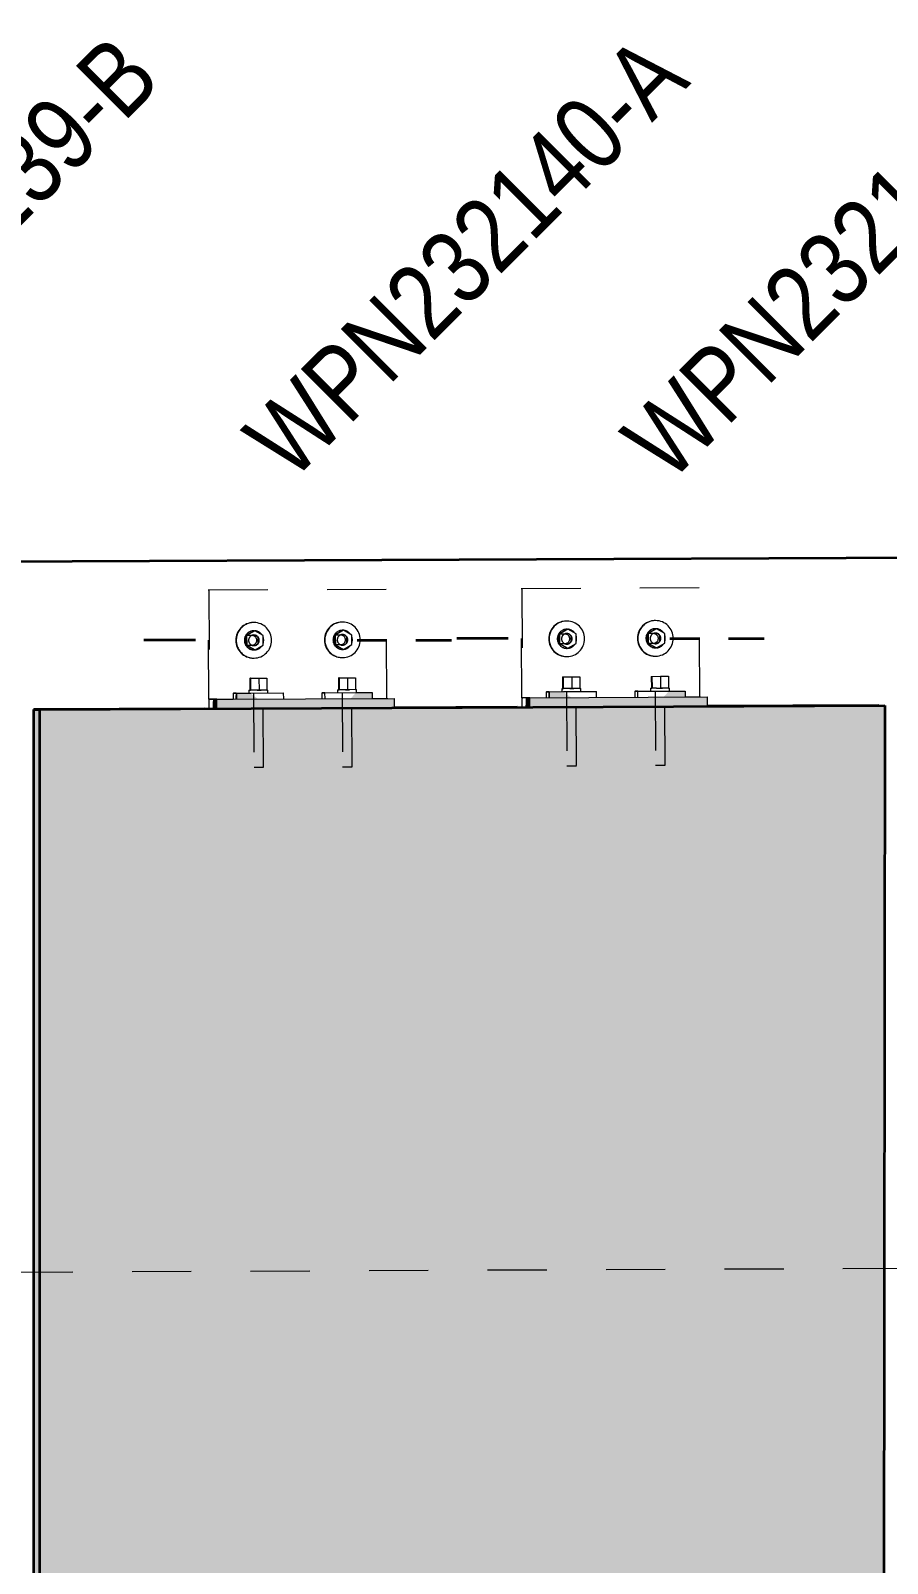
# Model space of a CAD drawing. Header units: metres. Extents: x 0 to 53, y 3 to 547.
# Drawn here: x 43.192 to 44.638, y 19.806 to 22.394 of the extents above; entities that cross this region are included whole.
import ezdxf

# ---------------------------------------------------------------- set-up
doc = ezdxf.new("R2010")
doc.units = ezdxf.units.M
doc.linetypes.add('JacobsDash', pattern=[0.0045, 0.003, -0.0015])
for name, color, linetype, lineweight in [('A-DETL', 7, 'Continuous', 13), ('A-GENM', 7, 'Continuous', 35), ('S-FNDN', 7, 'Continuous', 50), ('S-FNDN-IDEN', 7, 'Continuous', 18), ('S-FSTN', 7, 'Continuous', 18)]:
    doc.layers.add(name, color=color, linetype=linetype, lineweight=lineweight)
doc.styles.add('Arial Narrow_2', font='ARIALN.TTF', dxfattribs={"height": 0.125})

# ---------------------------------------------------------------- blocks, each defined once
blk = doc.blocks.new('BR08_20_GEN_WPC_PrecastPanel_Wall__4point - BR08_20_GEN_WPC_PrecastPanel_Wall__4point-8633949-DRG-2873194 - ELEVATION - FASCIA PANEL AT ABUTMENT B AND B2')
at = {"layer": 'A-GENM', "true_color": 0xc0c0c0}
for points in [[(-1102.1633, 14.7695), (-1102.1571, 21.2543), (-1103.5832, 21.2474), (-1103.5832, 14.8025), (-1102.6318, 14.7804)], [(-1103.5832, 14.8025), (-1103.5832, 21.2474), (-1103.5941, 21.2474), (-1103.5941, 14.8025)]]:
    blk.add_hatch(color=9, dxfattribs=at).paths.add_polyline_path(points)
at = {"layer": 'A-GENM'}
for p, q in [((-1103.5832, 21.2474), (-1102.1571, 21.2543)), ((-1102.7773, 21.2514), (-1102.985, 21.2504)), ((-1102.168, 21.2543), (-1102.4568, 21.2529)), ((-1102.168, 21.2543), (-1102.1668, 21.2543)), ((-1102.1571, 21.2543), (-1102.1633, 14.7695)), ((-1103.5941, 21.2474), (-1103.5832, 21.2474)), ((-1103.5941, 21.2474), (-1103.5941, 14.8025)), ((-1103.3055, 21.2488), (-1103.5935, 21.2474)), ((-1103.5832, 14.8025), (-1103.5832, 21.2474))]:
    blk.add_line(p, q, dxfattribs=at)
blk = doc.blocks.new('30_SFD_XSO_GeometryDataPoint_xyz_CS - 30_SFD_XSO_GeometryDataPoint_xyz_CS-V20-DRG-2873194 - ELEVATION - FASCIA PANEL AT ABUTMENT B AND B2')
at = {"layer": 'S-FNDN', "lineweight": 35}
for p, q in [((-1104.7591, 21.3584), (-1104.8459, 21.3584)), ((-1104.4861, 21.3584), (-1104.4359, 21.3584)), ((-1104.3872, 21.3584), (-1104.3269, 21.3584))]:
    blk.add_line(p, q, dxfattribs=at)
blk = doc.blocks.new('20_BR04_Wall_Panel_Bracket_Connection - 20_BR04_Wall_Panel_Bracket_Connection-V60-DRG-2873194 - ELEVATION - FASCIA PANEL AT ABUTMENT B AND B2')
at = {"layer": 'S-FSTN', "linetype": 'JacobsDash', "lineweight": 9, "true_color": 0xc0c0c0}
for points in [[(-1103.2515, 21.265), (-1103.2147, 21.2652), (-1103.2257, 21.2732), (-1103.2278, 21.2751), (-1103.2515, 21.275), (-1103.2515, 21.2663)], [(-1103.0587, 21.266), (-1103.022, 21.2663), (-1103.022, 21.2761), (-1103.0492, 21.276), (-1103.0584, 21.2663)], [(-1103.2843, 21.2488), (-1103.2843, 21.2648), (-1103.291, 21.2648), (-1103.2918, 21.2489)], [(-1103.2843, 21.2488), (-1102.985, 21.2503), (-1102.985, 21.2663), (-1103.2843, 21.2648), (-1103.2843, 21.2543)], [(-1103.2532, 21.265), (-1103.2515, 21.265), (-1103.2515, 21.275), (-1103.2528, 21.275), (-1103.2531, 21.2663)]]:
    blk.add_hatch(color=9, dxfattribs=at).paths.add_polyline_path(points)
at = {"layer": 'S-FSTN', "linetype": 'JacobsDash', "lineweight": 9}
for p, q in [((-1103.2979, 21.2648), (-1103.2988, 21.4488)), ((-1103.2977, 21.4488), (-1103.2988, 21.4488)), ((-1103.2981, 21.4488), (-1103.2978, 21.4488)), ((-1102.9984, 21.4503), (-1103.2977, 21.4488)), ((-1103.2977, 21.4488), (-1103.2968, 21.2648)), ((-1102.9975, 21.2663), (-1102.9984, 21.4503)), ((-1103.2218, 21.3943), (-1103.2225, 21.3943)), ((-1103.0722, 21.3951), (-1103.0729, 21.3951)), ((-1103.2249, 21.3723), (-1103.2338, 21.3723)), ((-1103.2338, 21.3563), (-1103.2249, 21.3563)), ((-1103.2146, 21.3689), (-1103.2146, 21.3695)), ((-1103.2146, 21.3603), (-1103.2146, 21.3685)), ((-1103.2146, 21.3592), (-1103.2146, 21.3599)), ((-1103.0752, 21.3731), (-1103.0841, 21.3731)), ((-1103.0841, 21.3571), (-1103.0752, 21.3571)), ((-1103.065, 21.3696), (-1103.065, 21.3703)), ((-1103.0649, 21.361), (-1103.065, 21.3692)), ((-1103.0649, 21.36), (-1103.0649, 21.3606)), ((-1103.2225, 21.3343), (-1103.2218, 21.3343)), ((-1103.0728, 21.3351), (-1103.0722, 21.3351)), ((-1103.2272, 21.2751), (-1103.1717, 21.2754)), ((-1103.1716, 21.2654), (-1103.1717, 21.2754)), ((-1103.1073, 21.2757), (-1103.1019, 21.2757)), ((-1103.1073, 21.2757), (-1103.1072, 21.2657)), ((-1103.1019, 21.2758), (-1103.1066, 21.2757)), ((-1103.1019, 21.2757), (-1103.0489, 21.276)), ((-1103.1018, 21.2657), (-1103.1019, 21.2757)), ((-1103.2979, 21.2648), (-1103.2979, 21.2488)), ((-1103.291, 21.2648), (-1103.2979, 21.2648)), ((-1103.2969, 21.2648), (-1103.2972, 21.2648)), ((-1103.2969, 21.2648), (-1103.2972, 21.2648)), ((-1103.2961, 21.2648), (-1103.2569, 21.265)), ((-1103.2569, 21.275), (-1103.2527, 21.275)), ((-1103.2569, 21.275), (-1103.2569, 21.265)), ((-1103.2516, 21.275), (-1103.2562, 21.275)), ((-1103.022, 21.2662), (-1102.9975, 21.2663)), ((-1102.9975, 21.2663), (-1102.9959, 21.2663)), ((-1103.2979, 21.2488), (-1103.2948, 21.2488))]:
    blk.add_line(p, q, dxfattribs=at)
at = {"layer": 'S-FSTN', "lineweight": 9}
for p, q in [((-1103.2515, 21.275), (-1103.2273, 21.2751)), ((-1103.0489, 21.276), (-1103.022, 21.2761)), ((-1103.022, 21.2761), (-1103.022, 21.2661)), ((-1103.2843, 21.2648), (-1103.291, 21.2648)), ((-1103.2843, 21.2648), (-1102.985, 21.2663)), ((-1103.2843, 21.2488), (-1103.2843, 21.2648)), ((-1103.2527, 21.275), (-1103.2515, 21.275)), ((-1103.2515, 21.275), (-1103.2515, 21.265)), ((-1102.985, 21.2663), (-1102.985, 21.2503))]:
    blk.add_line(p, q, dxfattribs=at)
at = {"layer": 'S-FSTN', "linetype": 'JacobsDash', "lineweight": 9}
for centre, major_axis, start_param, end_param in [((-1103.2225, 21.3643), (0, 0.03), 0.004526, 3.141593), ((-1103.2218, 21.3643), (0, 0.03), 0.004526, 3.146119), ((-1103.2225, 21.3643), (0, 0.03), 0, 0.004526), ((-1103.2218, 21.3643), (0, 0.03), 3.146119, 6.283185), ((-1103.0729, 21.3651), (0, 0.03), 0.004526, 3.141593), ((-1103.0722, 21.3651), (0, 0.03), 0.004526, 3.146119), ((-1103.0729, 21.3651), (0, 0.03), 0, 0.004526), ((-1103.0722, 21.3651), (0, 0.03), 3.146119, 6.283185), ((-1103.2218, 21.3643), (0, 0.009), 0.004526, 3.146119), ((-1103.2249, 21.3643), (0, 0.008), 0.004526, 0.146546), ((-1103.2249, 21.3643), (0, 0.008), 2.992583, 3.141593), ((-1103.2249, 21.3643), (0, 0.008), 3.146119, 6.283185), ((-1103.2225, 21.3643), (0, 0.009), 3.202315, 6.225196), ((-1103.2218, 21.3643), (0, 0.009), 3.146119, 6.283185), ((-1103.2368, 21.3643), (0, 0.018), 5.08478, 5.231695), ((-1103.2368, 21.3643), (0, 0.018), 4.193442, 4.339462), ((-1103.2368, 21.3643), (0, 0.018), 4.350511, 4.360516), ((-1103.0722, 21.3651), (0, 0.009), 0.004526, 3.146119), ((-1103.0752, 21.3651), (0, 0.008), 0.004526, 0.146546), ((-1103.0752, 21.3651), (0, 0.008), 2.992583, 3.141593), ((-1103.0752, 21.3651), (0, 0.008), 3.146119, 6.283185), ((-1103.0729, 21.3651), (0, 0.009), 3.202315, 6.225196), ((-1103.0722, 21.3651), (0, 0.009), 3.146119, 6.283185), ((-1103.0872, 21.3651), (0, 0.018), 5.08478, 5.231695), ((-1103.0872, 21.3651), (0, 0.018), 4.193442, 4.339462), ((-1103.0872, 21.3651), (0, 0.018), 5.062148, 5.073731)]:
    blk.add_ellipse(centre, major_axis=major_axis, ratio=0.997687, start_param=start_param, end_param=end_param, dxfattribs=at)
blk = doc.blocks.new('20_BR04_Wall_Panel_Bracket_Connection - 20_BR04_Wall_Panel_Bracket_Connection-V61-DRG-2873194 - ELEVATION - FASCIA PANEL AT ABUTMENT B AND B2')
at = {"layer": 'S-FSTN', "linetype": 'JacobsDash', "lineweight": 9, "true_color": 0xc0c0c0}
for points in [[(-1102.725, 21.2676), (-1102.7233, 21.2676), (-1102.7233, 21.2776), (-1102.7246, 21.2776), (-1102.7249, 21.2689)], [(-1102.7233, 21.2676), (-1102.6865, 21.2678), (-1102.6976, 21.2758), (-1102.6997, 21.2777), (-1102.7233, 21.2776), (-1102.7233, 21.2689)], [(-1102.5306, 21.2685), (-1102.4938, 21.2689), (-1102.4939, 21.2787), (-1102.521, 21.2786), (-1102.5302, 21.2689)], [(-1102.7561, 21.2514), (-1102.7562, 21.2674), (-1102.7628, 21.2674), (-1102.7636, 21.2514)], [(-1102.7561, 21.2514), (-1102.4568, 21.2529), (-1102.4569, 21.2689), (-1102.7562, 21.2674), (-1102.7561, 21.2569)]]:
    blk.add_hatch(color=9, dxfattribs=at).paths.add_polyline_path(points)
at = {"layer": 'S-FSTN', "linetype": 'JacobsDash', "lineweight": 9}
for p, q in [((-1102.7697, 21.2674), (-1102.7706, 21.4514)), ((-1102.7696, 21.4514), (-1102.7706, 21.4514)), ((-1102.7699, 21.4514), (-1102.7696, 21.4514)), ((-1102.4703, 21.4529), (-1102.7696, 21.4514)), ((-1102.7696, 21.4514), (-1102.7687, 21.2674)), ((-1102.4694, 21.2689), (-1102.4703, 21.4529)), ((-1102.6936, 21.3969), (-1102.6943, 21.3969)), ((-1102.544, 21.3977), (-1102.5447, 21.3977)), ((-1102.6967, 21.3749), (-1102.7056, 21.3749)), ((-1102.7056, 21.3589), (-1102.6967, 21.3589)), ((-1102.6864, 21.3715), (-1102.6864, 21.3721)), ((-1102.6864, 21.3629), (-1102.6864, 21.3711)), ((-1102.6864, 21.3618), (-1102.6864, 21.3625)), ((-1102.5471, 21.3756), (-1102.5559, 21.3756)), ((-1102.5559, 21.3596), (-1102.547, 21.3596)), ((-1102.5368, 21.3722), (-1102.5368, 21.3728)), ((-1102.5368, 21.3636), (-1102.5368, 21.3718)), ((-1102.5367, 21.3625), (-1102.5368, 21.3632)), ((-1102.6943, 21.3369), (-1102.6936, 21.3369)), ((-1102.5447, 21.3377), (-1102.544, 21.3377)), ((-1102.7288, 21.2776), (-1102.7245, 21.2776)), ((-1102.7288, 21.2776), (-1102.7287, 21.2676)), ((-1102.7234, 21.2776), (-1102.728, 21.2776)), ((-1102.699, 21.2777), (-1102.6435, 21.278)), ((-1102.6435, 21.268), (-1102.6435, 21.278)), ((-1102.5791, 21.2783), (-1102.5737, 21.2783)), ((-1102.5791, 21.2783), (-1102.5791, 21.2683)), ((-1102.5737, 21.2783), (-1102.5784, 21.2783)), ((-1102.5737, 21.2783), (-1102.5207, 21.2786)), ((-1102.5736, 21.2683), (-1102.5737, 21.2783)), ((-1102.7697, 21.2674), (-1102.7697, 21.2514)), ((-1102.7628, 21.2674), (-1102.7697, 21.2674)), ((-1102.7697, 21.2514), (-1102.7666, 21.2514)), ((-1102.7687, 21.2674), (-1102.769, 21.2674)), ((-1102.7687, 21.2674), (-1102.769, 21.2674)), ((-1102.7679, 21.2674), (-1102.7288, 21.2676)), ((-1102.4938, 21.2688), (-1102.4694, 21.2689)), ((-1102.4694, 21.2689), (-1102.4678, 21.2689))]:
    blk.add_line(p, q, dxfattribs=at)
at = {"layer": 'S-FSTN', "lineweight": 9}
for p, q in [((-1102.7245, 21.2776), (-1102.7233, 21.2776)), ((-1102.7233, 21.2776), (-1102.6991, 21.2777)), ((-1102.7233, 21.2776), (-1102.7233, 21.2676)), ((-1102.5207, 21.2786), (-1102.4939, 21.2787)), ((-1102.4939, 21.2787), (-1102.4938, 21.2687)), ((-1102.7562, 21.2674), (-1102.7628, 21.2674)), ((-1102.7562, 21.2674), (-1102.4569, 21.2689)), ((-1102.7561, 21.2514), (-1102.7562, 21.2674)), ((-1102.4569, 21.2689), (-1102.4568, 21.2529))]:
    blk.add_line(p, q, dxfattribs=at)
at = {"layer": 'S-FSTN', "linetype": 'JacobsDash', "lineweight": 9}
for centre, major_axis, start_param, end_param in [((-1102.6943, 21.3669), (0, 0.03), 0.004526, 3.141593), ((-1102.6936, 21.3669), (0, 0.03), 0.004526, 3.146119), ((-1102.6943, 21.3669), (0, 0.03), 0, 0.004526), ((-1102.6936, 21.3669), (0, 0.03), 3.146119, 6.283185), ((-1102.5447, 21.3676), (0, 0.03), 0.004526, 3.141593), ((-1102.544, 21.3676), (0, 0.03), 0.004526, 3.146119), ((-1102.5447, 21.3676), (0, 0.03), 0, 0.004526), ((-1102.544, 21.3676), (0, 0.03), 3.146119, 6.283185), ((-1102.6936, 21.3669), (0, 0.009), 0.004526, 3.146119), ((-1102.6967, 21.3669), (0, 0.008), 0.004526, 0.146546), ((-1102.6967, 21.3669), (0, 0.008), 2.992583, 3.141593), ((-1102.6967, 21.3669), (0, 0.008), 3.146119, 6.283185), ((-1102.6943, 21.3669), (0, 0.009), 3.202315, 6.225196), ((-1102.6936, 21.3669), (0, 0.009), 3.146119, 6.283185), ((-1102.7087, 21.3669), (0, 0.018), 5.08478, 5.231695), ((-1102.7087, 21.3669), (0, 0.018), 4.193442, 4.339462), ((-1102.7087, 21.3669), (0, 0.018), 4.350511, 4.360516), ((-1102.544, 21.3676), (0, 0.009), 0.004526, 3.146119), ((-1102.5471, 21.3676), (0, 0.008), 0.004526, 0.146546), ((-1102.5471, 21.3676), (0, 0.008), 2.992583, 3.141593), ((-1102.5471, 21.3676), (0, 0.008), 3.146119, 6.283185), ((-1102.5447, 21.3676), (0, 0.009), 3.202315, 6.225196), ((-1102.544, 21.3676), (0, 0.009), 3.146119, 6.283185), ((-1102.559, 21.3676), (0, 0.018), 5.08478, 5.231695), ((-1102.559, 21.3676), (0, 0.018), 4.193442, 4.339462), ((-1102.559, 21.3676), (0, 0.018), 5.062148, 5.073731)]:
    blk.add_ellipse(centre, major_axis=major_axis, ratio=0.997687, start_param=start_param, end_param=end_param, dxfattribs=at)
blk = doc.blocks.new('Anchor Bolt -HAB - HAB H16 x 165-V62-DRG-2873194 - ELEVATION - FASCIA PANEL AT ABUTMENT B AND B2')
at = {"layer": 'S-FSTN', "linetype": 'JacobsDash', "lineweight": 9}
for p, q in [((-1103.0782, 21.3009), (-1103.0637, 21.3009)), ((-1103.0637, 21.3009), (-1103.0503, 21.301)), ((-1103.0637, 21.3009), (-1103.0636, 21.2809)), ((-1103.0503, 21.301), (-1103.0502, 21.281)), ((-1103.0808, 21.2809), (-1103.0808, 21.2759)), ((-1103.0793, 21.3009), (-1103.0782, 21.3009)), ((-1103.0793, 21.3009), (-1103.0792, 21.2809)), ((-1103.0781, 21.2809), (-1103.0792, 21.2809)), ((-1103.0782, 21.3009), (-1103.0786, 21.3009)), ((-1103.0782, 21.3009), (-1103.0781, 21.2809)), ((-1103.0636, 21.2809), (-1103.0781, 21.2809)), ((-1103.0727, 21.2759), (-1103.0721, 21.1508)), ((-1103.0502, 21.281), (-1103.0636, 21.2809)), ((-1103.0561, 21.1509), (-1103.0567, 21.276)), ((-1103.0485, 21.276), (-1103.0485, 21.281))]:
    blk.add_line(p, q, dxfattribs=at)
for centre, major_axis, start_param, end_param in [((-1103.0647, 21.2809), (0.0162, 0.0001), 3.209614, 3.733212), ((-1103.0647, 21.2809), (0.0162, 0.0001), 4.570971, 4.78041), ((-1103.0647, 21.2809), (0.0162, 0.0001), 4.78041, 4.98985), ((-1103.0647, 21.2809), (0.0162, 0.0001), 5.827608, 6.351206), ((-1103.0641, 21.1508), (0.008, 0.00004), 3.209614, 6.351206)]:
    blk.add_ellipse(centre, major_axis=major_axis, ratio=0.000308, start_param=start_param, end_param=end_param, dxfattribs=at)
blk = doc.blocks.new('Anchor Bolt -HAB - HAB H16 x 85-V63-DRG-2873194 - ELEVATION - FASCIA PANEL AT ABUTMENT B AND B2')
at = {"layer": 'S-FSTN', "linetype": 'JacobsDash', "lineweight": 9}
for p, q in [((-1103.0858, 21.3731), (-1103.0719, 21.3812)), ((-1103.0706, 21.3812), (-1103.0845, 21.3731)), ((-1103.0719, 21.3812), (-1103.0722, 21.3812)), ((-1103.0706, 21.3812), (-1103.0719, 21.3812)), ((-1103.0566, 21.3732), (-1103.0706, 21.3812)), ((-1103.0845, 21.3731), (-1103.0858, 21.3731)), ((-1103.0858, 21.357), (-1103.0858, 21.373)), ((-1103.0718, 21.3489), (-1103.0858, 21.3569)), ((-1103.0844, 21.3569), (-1103.0858, 21.3569)), ((-1103.0845, 21.3731), (-1103.0844, 21.3569)), ((-1103.0844, 21.3569), (-1103.0704, 21.3489)), ((-1103.0722, 21.3731), (-1103.0736, 21.3731)), ((-1103.0736, 21.3571), (-1103.0722, 21.3571)), ((-1103.0704, 21.3489), (-1103.0565, 21.3571)), ((-1103.0565, 21.3571), (-1103.0566, 21.3732)), ((-1103.0722, 21.3489), (-1103.0718, 21.3489)), ((-1103.0705, 21.3489), (-1103.0718, 21.3489))]:
    blk.add_line(p, q, dxfattribs=at)
for centre, start_param, end_param in [((-1103.0722, 21.3651), 0.427948, 1.575322), ((-1103.0718, 21.3651), 0.01208, 1.051724), ((-1103.0722, 21.3651), 0.224262, 0.364043), ((-1103.0718, 21.3651), 5.35104, 6.177525), ((-1103.0722, 21.3651), 1.575322, 2.62252), ((-1103.0718, 21.3651), 1.051724, 1.575322), ((-1103.0718, 21.3651), 1.575322, 2.098921), ((-1103.0718, 21.3651), 2.098921, 3.141593), ((-1103.0718, 21.3651), 3.258414, 4.081165), ((-1103.0718, 21.3651), 4.716915, 5.011416), ((-1103.0718, 21.3651), 4.422414, 4.716915), ((-1103.0722, 21.3651), 2.62252, 2.721444), ((-1103.0722, 21.3651), 2.788933, 2.884319), ((-1103.0722, 21.3651), 2.884319, 2.9259)]:
    blk.add_ellipse(centre, major_axis=(0, 0.0162), ratio=0.997687, start_param=start_param, end_param=end_param, dxfattribs=at)
blk = doc.blocks.new('Anchor Bolt -HAB - HAB H16 x 85-V64-DRG-2873194 - ELEVATION - FASCIA PANEL AT ABUTMENT B AND B2')
at = {"layer": 'S-FSTN', "linetype": 'JacobsDash', "lineweight": 9}
for p, q in [((-1103.2355, 21.3724), (-1103.2216, 21.3805)), ((-1103.2202, 21.3805), (-1103.2341, 21.3724)), ((-1103.2216, 21.3805), (-1103.2218, 21.3805)), ((-1103.2216, 21.3805), (-1103.2203, 21.3805)), ((-1103.2062, 21.3725), (-1103.2202, 21.3805)), ((-1103.2341, 21.3724), (-1103.2355, 21.3724)), ((-1103.2354, 21.3563), (-1103.2355, 21.3722)), ((-1103.2214, 21.3482), (-1103.2354, 21.3562)), ((-1103.2354, 21.3562), (-1103.234, 21.3562)), ((-1103.2341, 21.3724), (-1103.234, 21.3562)), ((-1103.234, 21.3562), (-1103.22, 21.3482)), ((-1103.2218, 21.3723), (-1103.2233, 21.3723)), ((-1103.2232, 21.3563), (-1103.2218, 21.3563)), ((-1103.22, 21.3482), (-1103.2061, 21.3563)), ((-1103.2061, 21.3563), (-1103.2062, 21.3725)), ((-1103.2218, 21.3482), (-1103.2215, 21.3482)), ((-1103.2214, 21.3482), (-1103.2201, 21.3482))]:
    blk.add_line(p, q, dxfattribs=at)
for centre, start_param, end_param in [((-1103.2218, 21.3643), 0.427786, 1.575322), ((-1103.2215, 21.3643), 0.012088, 1.051724), ((-1103.2218, 21.3643), 0.22414, 0.363847), ((-1103.2215, 21.3643), 5.351076, 6.177645), ((-1103.2218, 21.3643), 1.575322, 1.837122), ((-1103.2215, 21.3643), 1.051724, 1.575322), ((-1103.2215, 21.3643), 1.575322, 1.837122), ((-1103.2218, 21.3643), 1.843475, 2.62252), ((-1103.2215, 21.3643), 1.843483, 2.098921), ((-1103.2215, 21.3643), 2.098921, 3.141593), ((-1103.2215, 21.3643), 3.258363, 4.081136), ((-1103.2215, 21.3643), 4.716915, 5.012572), ((-1103.2215, 21.3643), 4.421365, 4.716915), ((-1103.2218, 21.3643), 2.62252, 2.72154), ((-1103.2218, 21.3643), 2.789063, 2.884319), ((-1103.2218, 21.3643), 2.884319, 2.92595)]:
    blk.add_ellipse(centre, major_axis=(0, 0.0162), ratio=0.997687, start_param=start_param, end_param=end_param, dxfattribs=at)
blk = doc.blocks.new('Anchor Bolt -HAB - HAB H16 x 165-V65-DRG-2873194 - ELEVATION - FASCIA PANEL AT ABUTMENT B AND B2')
at = {"layer": 'S-FSTN', "linetype": 'JacobsDash', "lineweight": 9}
for p, q in [((-1102.5511, 21.3034), (-1102.55, 21.3034)), ((-1102.5511, 21.3034), (-1102.551, 21.2834)), ((-1102.5501, 21.3035), (-1102.5504, 21.3035)), ((-1102.55, 21.3034), (-1102.5355, 21.3035)), ((-1102.55, 21.3034), (-1102.5499, 21.2834)), ((-1102.5355, 21.3035), (-1102.5221, 21.3036)), ((-1102.5355, 21.3035), (-1102.5354, 21.2835)), ((-1102.5221, 21.3036), (-1102.522, 21.2836)), ((-1102.5527, 21.2834), (-1102.5526, 21.2784)), ((-1102.5499, 21.2834), (-1102.551, 21.2834)), ((-1102.5421, 21.2835), (-1102.5499, 21.2834)), ((-1102.5445, 21.2785), (-1102.5439, 21.1534)), ((-1102.522, 21.2836), (-1102.5354, 21.2835)), ((-1102.5279, 21.1534), (-1102.5285, 21.2786)), ((-1102.5203, 21.2786), (-1102.5204, 21.2836))]:
    blk.add_line(p, q, dxfattribs=at)
for centre, major_axis, start_param, end_param in [((-1102.5365, 21.2835), (0.0162, 0.0001), 3.209614, 3.733212), ((-1102.5365, 21.2835), (0.0162, 0.0001), 4.361531, 4.78041), ((-1102.5365, 21.2835), (0.0162, 0.0001), 4.78041, 4.98985), ((-1102.5365, 21.2835), (0.0162, 0.0001), 5.827608, 6.351206), ((-1102.5359, 21.1534), (0.008, 0.00004), 3.209614, 6.351206)]:
    blk.add_ellipse(centre, major_axis=major_axis, ratio=0.000308, start_param=start_param, end_param=end_param, dxfattribs=at)
blk = doc.blocks.new('Anchor Bolt -HAB - HAB H16 x 85-V66-DRG-2873194 - ELEVATION - FASCIA PANEL AT ABUTMENT B AND B2')
at = {"layer": 'S-FSTN', "linetype": 'JacobsDash', "lineweight": 9}
for p, q in [((-1102.7073, 21.3749), (-1102.6934, 21.3831)), ((-1102.692, 21.3831), (-1102.7059, 21.3749)), ((-1102.6934, 21.3831), (-1102.6936, 21.3831)), ((-1102.6934, 21.3831), (-1102.6921, 21.3831)), ((-1102.678, 21.3751), (-1102.692, 21.3831)), ((-1102.7059, 21.3749), (-1102.7073, 21.3749)), ((-1102.7072, 21.3589), (-1102.7073, 21.3748)), ((-1102.6932, 21.3508), (-1102.7072, 21.3588)), ((-1102.7072, 21.3588), (-1102.7059, 21.3588)), ((-1102.7059, 21.3749), (-1102.7059, 21.3588)), ((-1102.7059, 21.3588), (-1102.6919, 21.3508)), ((-1102.6936, 21.3749), (-1102.6951, 21.3749)), ((-1102.6951, 21.3589), (-1102.6936, 21.3589)), ((-1102.6919, 21.3508), (-1102.6779, 21.3589)), ((-1102.6779, 21.3589), (-1102.678, 21.3751)), ((-1102.6936, 21.3508), (-1102.6933, 21.3508)), ((-1102.6932, 21.3508), (-1102.692, 21.3508))]:
    blk.add_line(p, q, dxfattribs=at)
for centre, start_param, end_param in [((-1102.6936, 21.3669), 0.427786, 1.575322), ((-1102.6933, 21.3669), 0.012088, 1.051724), ((-1102.6936, 21.3669), 0.22414, 0.363847), ((-1102.6933, 21.3669), 5.351076, 6.177645), ((-1102.6936, 21.3669), 1.575322, 2.62252), ((-1102.6933, 21.3669), 1.051724, 1.575322), ((-1102.6933, 21.3669), 1.575322, 2.098921), ((-1102.6933, 21.3669), 2.098921, 3.141593), ((-1102.6936, 21.3669), 2.62252, 2.72154), ((-1102.6933, 21.3669), 3.258363, 4.081136), ((-1102.6933, 21.3669), 4.716915, 5.012572), ((-1102.6933, 21.3669), 4.421365, 4.716915), ((-1102.6936, 21.3669), 2.789063, 2.884319), ((-1102.6936, 21.3669), 2.884319, 2.92595)]:
    blk.add_ellipse(centre, major_axis=(0, 0.0162), ratio=0.997687, start_param=start_param, end_param=end_param, dxfattribs=at)

msp = doc.modelspace()

# ---------------------------------------------------------------- linework, layer by layer
at = {"layer": 'A-DETL', "color": 8, "lineweight": 35, "true_color": 0x808080}
msp.add_line((41.7628, 21.4915), (51.7843, 21.5354), dxfattribs=at)
at = {"layer": 'A-DETL', "color": 8, "linetype": 'JacobsDash', "lineweight": 18, "true_color": 0x808080}
msp.add_line((41.7628, 20.2914), (51.7988, 20.3354), dxfattribs=at)

# ---------------------------------------------------------------- block references
at = {"layer": 'A-GENM'}
msp.add_blockref('BR08_20_GEN_WPC_PrecastPanel_Wall__4point - BR08_20_GEN_WPC_PrecastPanel_Wall__4point-8633949-DRG-2873194 - ELEVATION - FASCIA PANEL AT ABUTMENT B AND B2', (1146.7903, 0), dxfattribs=at)
at = {"layer": 'S-FNDN'}
for p in [(1148.2287, 0.0062), (1148.7568, 0.0088)]:
    msp.add_blockref('30_SFD_XSO_GeometryDataPoint_xyz_CS - 30_SFD_XSO_GeometryDataPoint_xyz_CS-V20-DRG-2873194 - ELEVATION - FASCIA PANEL AT ABUTMENT B AND B2', p, dxfattribs=at)
at = {"layer": 'S-FSTN', "linetype": 'JacobsDash', "lineweight": 9}
for name, p in [('20_BR04_Wall_Panel_Bracket_Connection - 20_BR04_Wall_Panel_Bracket_Connection-V60-DRG-2873194 - ELEVATION - FASCIA PANEL AT ABUTMENT B AND B2', (1146.7903, 0)), ('20_BR04_Wall_Panel_Bracket_Connection - 20_BR04_Wall_Panel_Bracket_Connection-V61-DRG-2873194 - ELEVATION - FASCIA PANEL AT ABUTMENT B AND B2', (1146.7903, 0)), ('Anchor Bolt -HAB - HAB H16 x 85-V64-DRG-2873194 - ELEVATION - FASCIA PANEL AT ABUTMENT B AND B2', (1146.7903, 0)), ('Anchor Bolt -HAB - HAB H16 x 85-V63-DRG-2873194 - ELEVATION - FASCIA PANEL AT ABUTMENT B AND B2', (1146.7903, 0)), ('Anchor Bolt -HAB - HAB H16 x 85-V66-DRG-2873194 - ELEVATION - FASCIA PANEL AT ABUTMENT B AND B2', (1146.7903, 0)), ('Anchor Bolt -HAB - HAB H16 x 85-V63-DRG-2873194 - ELEVATION - FASCIA PANEL AT ABUTMENT B AND B2', (1147.3185, 0.0026)), ('Anchor Bolt -HAB - HAB H16 x 165-V62-DRG-2873194 - ELEVATION - FASCIA PANEL AT ABUTMENT B AND B2', (1146.7903, 0)), ('Anchor Bolt -HAB - HAB H16 x 165-V62-DRG-2873194 - ELEVATION - FASCIA PANEL AT ABUTMENT B AND B2', (1147.1688, 0.0018)), ('Anchor Bolt -HAB - HAB H16 x 165-V65-DRG-2873194 - ELEVATION - FASCIA PANEL AT ABUTMENT B AND B2', (1146.7903, 0)), ('Anchor Bolt -HAB - HAB H16 x 165-V62-DRG-2873194 - ELEVATION - FASCIA PANEL AT ABUTMENT B AND B2', (1146.6407, -0.0007))]:
    msp.add_blockref(name, p, dxfattribs=at)

# ---------------------------------------------------------------- texts
at = {"layer": 'S-FNDN-IDEN', "lineweight": 9, "char_height": 0.125, "attachment_point": 1, "rotation": 45, "style": 'Arial Narrow_2', "bg_fill": 3, "box_fill_scale": 1, "bg_fill_color": 256, "bg_fill_true_color": 13158600, "bg_fill_transparency": 0}
for s, insert in [('WPN232139-B', (42.6522, 21.7186)), ('WPN232140-A', (43.544, 21.7186))]:
    msp.add_mtext(s, dxfattribs=dict(at, insert=insert))

# ---------------------------------------------------------------- next in the draw order: texts
at = {"layer": 'S-FNDN-IDEN', "lineweight": 9, "insert": (44.1821, 21.7164), "char_height": 0.125, "attachment_point": 1, "rotation": 45, "style": 'Arial Narrow_2', "bg_fill": 3, "box_fill_scale": 1, "bg_fill_color": 256, "bg_fill_true_color": 13158600, "bg_fill_transparency": 0}
msp.add_mtext('WPN232140-B', dxfattribs=at)

doc.saveas('drawing.dxf')
